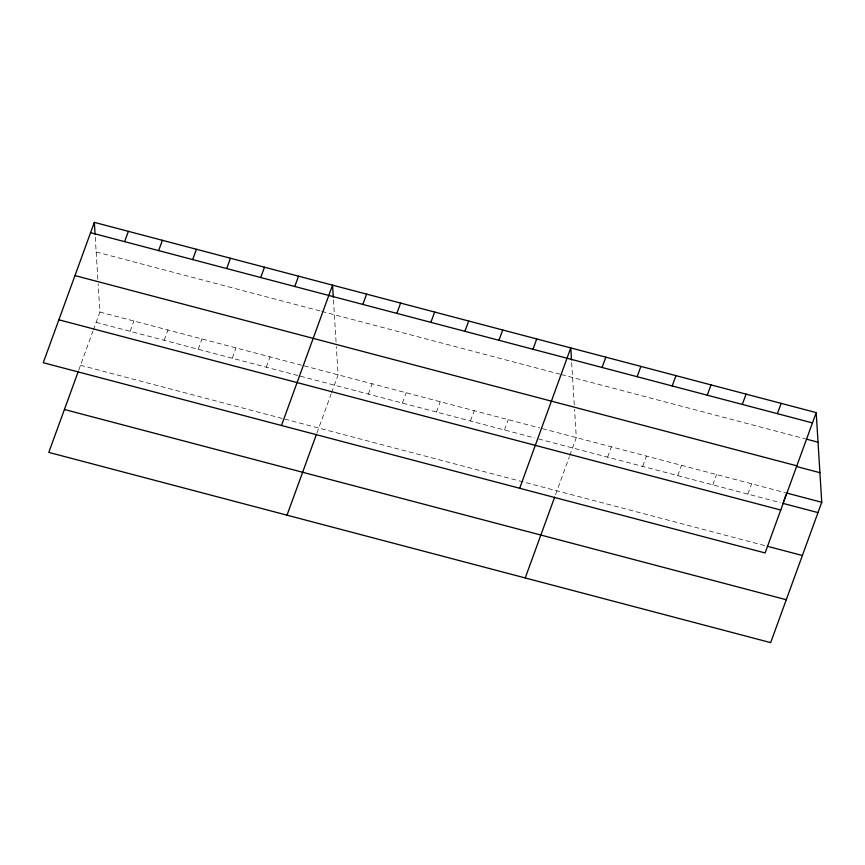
<?xml version="1.0" encoding="UTF-8"?>
<svg xmlns="http://www.w3.org/2000/svg" width="865" height="865" viewBox="0 0 865 865"><rect width="100%" height="100%" fill="white"/><g stroke="black" fill="none" stroke-linecap="round" stroke-linejoin="round"><path stroke-width="0.65" stroke-dasharray="4.33 3.24" d="M78.672 370.328L92.912 331.198M93.377 329.933L99.886 312.049L98.134 283.796M130.161 331.327L133.913 321.012M164.188 340.291L167.951 329.987M198.226 349.265L201.978 338.95M232.253 358.229L236.004 347.925M266.29 367.203L270.042 356.888M316.893 433.106L331.133 393.975M331.587 392.71L338.096 374.826L336.355 346.573M368.382 394.105L372.134 383.79M402.409 403.068L406.161 392.764M436.436 412.043L440.188 401.728M470.474 421.006L474.225 410.702M504.5 429.981L508.252 419.666M555.568 494.618L569.343 456.752M569.808 455.487L576.317 437.604L574.565 409.35M607.619 457.153L611.382 446.837M642.684 466.397L646.436 456.082M677.749 475.631L681.501 465.327M712.814 484.876L716.566 474.561M747.868 494.11L751.631 483.805M96.166 251.964L320.515 311.086M321.78 311.411L559.99 374.188M561.255 374.523L805.045 438.771M99.886 312.049L301.55 365.192M304.069 365.852L539.76 427.97M542.29 428.629L785.388 492.704M96.134 322.364L297.798 375.507M300.317 376.167L534.754 437.95M538.527 438.944L780.338 502.673M80.51 365.268L282.174 418.422M284.693 419.082L766.012 545.923M571.679 362.716L574.328 405.469M333.468 299.939L336.107 342.691M95.247 237.161L97.896 279.914"/><path stroke-width="1.3" d="M94.339 222.37L43.25 362.716L765.114 552.951L816.203 412.605L94.339 222.37L95.085 234.469M124.614 241.649L128.366 231.333M78.218 371.593L48.797 452.395L770.661 642.63L821.75 502.284L816.203 412.605M158.641 250.612L162.393 240.297M192.668 259.587L196.431 249.271M226.706 268.55L230.458 258.235M260.733 277.514L264.485 267.209M294.77 286.488L298.522 276.173M281.471 425.493L332.549 285.147L333.295 297.246M362.824 304.426L366.576 294.111M287.018 515.172L316.428 434.371M396.862 313.389L400.614 303.074M430.889 322.364L434.641 312.049M464.916 331.327L468.679 321.012M498.954 340.291L502.706 329.987M532.981 349.265L536.732 338.95M519.681 488.271L570.77 347.925L571.516 360.024M525.228 577.961L554.649 497.148M602.072 367.474L605.824 357.159M637.137 376.707L640.889 366.403M672.202 385.952L675.954 375.637M707.256 395.197L711.019 384.882M742.321 404.431L746.073 394.116M777.386 413.675L781.138 403.36M783.355 502.208L786.685 493.039L821.75 502.284M90.576 232.674L812.451 422.909M806.342 439.117L818.03 442.199M74.963 275.589L796.827 465.824M796.546 466.527L819.923 472.69M782.933 503.354L817.998 512.599M58.874 319.801L780.738 510.036M767.32 546.269L802.374 555.503M64.421 409.491L786.285 599.726"/></g></svg>
